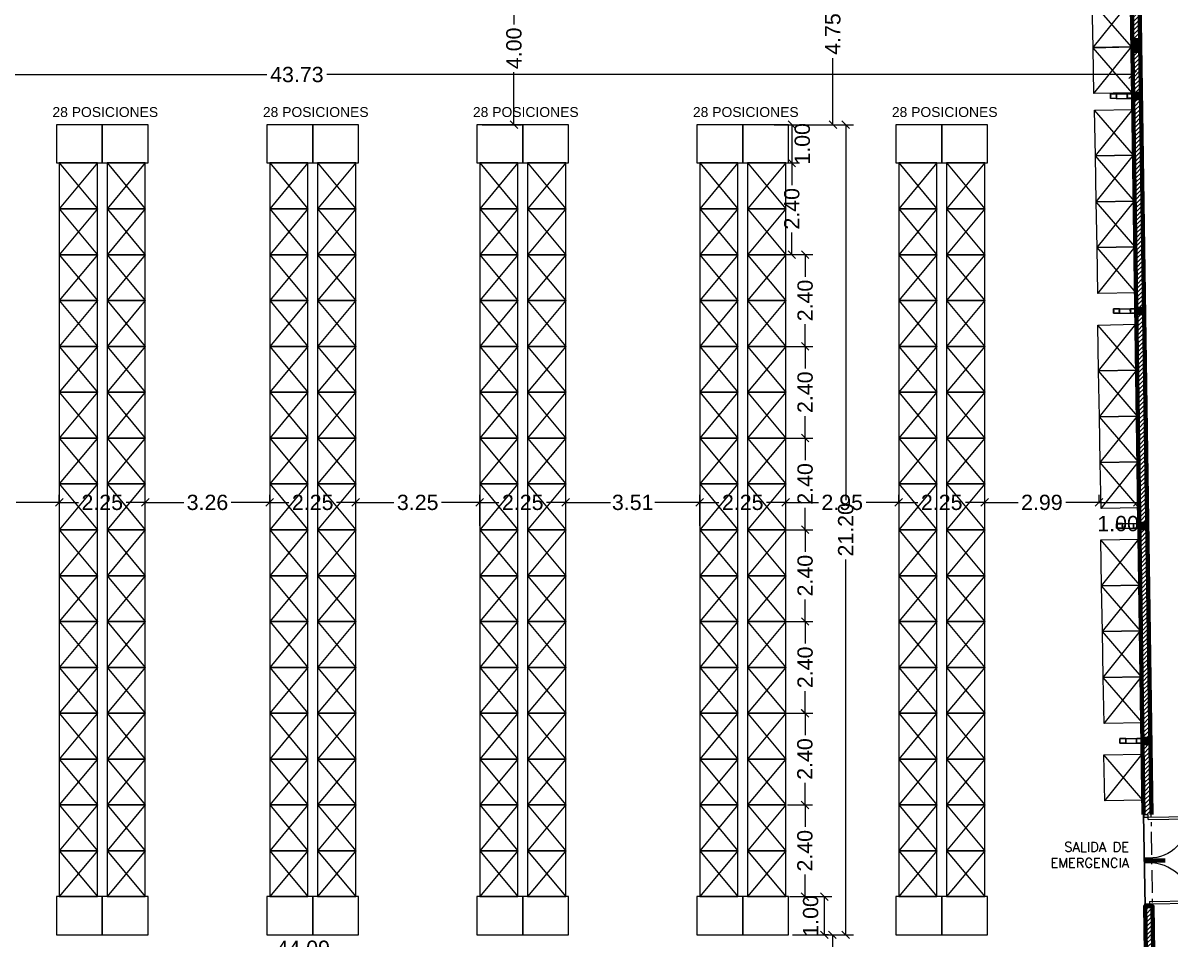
# Model space of a CAD drawing. Header units: inches. Extents: x 2 to 337, y 2 to 182.
# Drawn here: x 156.08 to 186.08, y 88.74 to 112.72 of the extents above; entities that cross this region are included whole.
import ezdxf

# ---------------------------------------------------------------- set-up
doc = ezdxf.new("R2010")
doc.units = ezdxf.units.IN
doc.header["$MEASUREMENT"] = 0
doc.linetypes.add('ACAD_ISO10W100', pattern=[18, 12, -3, 0, -3])
for name, color, linetype, lineweight in [('01 eje', 30, 'ACAD_ISO10W100', 9), ('ARQ-CARPINTERIAS', 4, 'Continuous', 9), ('L COTAS', 1, 'Continuous', 9), ('L EQUIP', 6, 'Continuous', 9), ('l muro', 5, 'Continuous', 80), ('LAVADO MU', 10, 'Continuous', 5), ('smr acero', 170, 'Continuous', 15)]:
    doc.layers.add(name, color=color, linetype=linetype, lineweight=lineweight)
for name, color, linetype in [('01-COTAS ESTRUCTURA', 9, 'Continuous'), ('ARQ-TXTS LOCAL', 3, 'Continuous'), ('l olumnas', 140, 'Continuous')]:
    doc.layers.add(name, color=color, linetype=linetype)
doc.styles.add('2mm para 1.100', font='ARIAL.TTF')
doc.styles.add('RomanS', font='romans.shx')
doc.styles.get("Standard").update_dxf_attribs({"font": 'ARIAL.TTF'})
doc.dimstyles.new('cotas 1.100', dxfattribs={"dimscale": 2, "dimtxt": 0.2, "dimasz": 0.1, "dimexe": 0.1, "dimexo": 0.05, "dimgap": 0.05, "dimtad": 0, "dimzin": 0, "dimdsep": 46, "dimtxsty": '2mm para 1.100', "dimblk": 'OBLIQUE', "dimcen": 0.09, "dimclrd": 256, "dimclre": 256, "dimclrt": 256, "dimaunit": 1, "dimadec": 3, "dimazin": 0, "dimtfac": 1, "dimtofl": 0, "dimtmove": 2, "dimatfit": 3, "dimfxl": 0, "dimtolj": 1, "dimtzin": 0, "dimlwd": -1, "dimlwe": -1, "dimarcsym": 0})

# ---------------------------------------------------------------- blocks, each defined once
blk = doc.blocks.new('terreno1')
at = {"layer": '01 eje', "ltscale": 0.05}
blk.add_line((2904.08, 736.346), (2902.361, 855.185), dxfattribs=at)
blk = doc.blocks.new('_Oblique')
at = {"color": 0, "linetype": 'ByBlock', "lineweight": -2}
blk.add_line((-0.5, -0.5), (0.5, 0.5), dxfattribs=at)
blk = doc.blocks.new('*D428')
at = {"layer": 'Defpoints', "color": 0}
for p in [(175.556, 109.054), (175.556, 106.654), (176.189, 106.654)]:
    blk.add_point(p, dxfattribs=at)
at = {"layer": 'L COTAS'}
for p, q in [((175.656, 109.054), (176.389, 109.054)), ((176.189, 109.054), (176.189, 108.476)), ((176.189, 106.654), (176.189, 107.231)), ((175.656, 106.654), (176.389, 106.654))]:
    blk.add_line(p, q, dxfattribs=at)
at = {"layer": 'L COTAS', "xscale": 0.2, "yscale": 0.2, "zscale": 0.2}
for p, rotation in [((176.189, 109.054), 90), ((176.189, 106.654), 270)]:
    blk.add_blockref('_Oblique', p, dxfattribs=dict(at, rotation=rotation))
at = {"layer": 'L COTAS', "insert": (176.189, 107.854), "char_height": 0.4, "attachment_point": 5, "rotation": 90, "style": '2mm para 1.100'}
blk.add_mtext('\\A1;2.40', dxfattribs=at)
blk = doc.blocks.new('*D429')
at = {"layer": 'Defpoints', "color": 0}
for p in [(175.905, 106.654), (175.905, 104.254), (176.538, 104.254)]:
    blk.add_point(p, dxfattribs=at)
at = {"layer": 'L COTAS'}
for p, q in [((176.005, 106.654), (176.738, 106.654)), ((176.538, 106.654), (176.538, 106.076)), ((176.538, 104.254), (176.538, 104.831)), ((176.005, 104.254), (176.738, 104.254))]:
    blk.add_line(p, q, dxfattribs=at)
at = {"layer": 'L COTAS', "xscale": 0.2, "yscale": 0.2, "zscale": 0.2}
for p, rotation in [((176.538, 106.654), 90), ((176.538, 104.254), 270)]:
    blk.add_blockref('_Oblique', p, dxfattribs=dict(at, rotation=rotation))
at = {"layer": 'L COTAS', "insert": (176.538, 105.454), "char_height": 0.4, "attachment_point": 5, "rotation": 90, "style": '2mm para 1.100'}
blk.add_mtext('\\A1;2.40', dxfattribs=at)
blk = doc.blocks.new('*D430')
at = {"layer": 'Defpoints', "color": 0}
for p in [(175.905, 104.254), (175.905, 101.854), (176.538, 101.854)]:
    blk.add_point(p, dxfattribs=at)
at = {"layer": 'L COTAS'}
for p, q in [((176.005, 104.254), (176.738, 104.254)), ((176.538, 104.254), (176.538, 103.676)), ((176.538, 101.854), (176.538, 102.431)), ((176.005, 101.854), (176.738, 101.854))]:
    blk.add_line(p, q, dxfattribs=at)
at = {"layer": 'L COTAS', "xscale": 0.2, "yscale": 0.2, "zscale": 0.2}
for p, rotation in [((176.538, 104.254), 90), ((176.538, 101.854), 270)]:
    blk.add_blockref('_Oblique', p, dxfattribs=dict(at, rotation=rotation))
at = {"layer": 'L COTAS', "insert": (176.538, 103.054), "char_height": 0.4, "attachment_point": 5, "rotation": 90, "style": '2mm para 1.100'}
blk.add_mtext('\\A1;2.40', dxfattribs=at)
blk = doc.blocks.new('*D431')
at = {"layer": 'Defpoints', "color": 0}
for p in [(175.905, 101.854), (175.905, 99.454), (176.538, 99.454)]:
    blk.add_point(p, dxfattribs=at)
at = {"layer": 'L COTAS'}
for p, q in [((176.005, 101.854), (176.738, 101.854)), ((176.538, 101.854), (176.538, 101.276)), ((176.538, 99.454), (176.538, 100.031)), ((176.005, 99.454), (176.738, 99.454))]:
    blk.add_line(p, q, dxfattribs=at)
at = {"layer": 'L COTAS', "xscale": 0.2, "yscale": 0.2, "zscale": 0.2}
for p, rotation in [((176.538, 101.854), 90), ((176.538, 99.454), 270)]:
    blk.add_blockref('_Oblique', p, dxfattribs=dict(at, rotation=rotation))
at = {"layer": 'L COTAS', "insert": (176.538, 100.654), "char_height": 0.4, "attachment_point": 5, "rotation": 90, "style": '2mm para 1.100'}
blk.add_mtext('\\A1;2.40', dxfattribs=at)
blk = doc.blocks.new('*D432')
at = {"layer": 'Defpoints', "color": 0}
for p in [(175.905, 99.454), (175.905, 97.054), (176.538, 97.054)]:
    blk.add_point(p, dxfattribs=at)
at = {"layer": 'L COTAS'}
for p, q in [((176.005, 99.454), (176.738, 99.454)), ((176.538, 99.454), (176.538, 98.876)), ((176.538, 97.054), (176.538, 97.631)), ((176.005, 97.054), (176.738, 97.054))]:
    blk.add_line(p, q, dxfattribs=at)
at = {"layer": 'L COTAS', "xscale": 0.2, "yscale": 0.2, "zscale": 0.2}
for p, rotation in [((176.538, 99.454), 90), ((176.538, 97.054), 270)]:
    blk.add_blockref('_Oblique', p, dxfattribs=dict(at, rotation=rotation))
at = {"layer": 'L COTAS', "insert": (176.538, 98.254), "char_height": 0.4, "attachment_point": 5, "rotation": 90, "style": '2mm para 1.100'}
blk.add_mtext('\\A1;2.40', dxfattribs=at)
blk = doc.blocks.new('*D433')
at = {"layer": 'Defpoints', "color": 0}
for p in [(175.905, 97.054), (175.905, 94.654), (176.538, 94.654)]:
    blk.add_point(p, dxfattribs=at)
at = {"layer": 'L COTAS'}
for p, q in [((176.005, 97.054), (176.738, 97.054)), ((176.538, 97.054), (176.538, 96.476)), ((176.538, 94.654), (176.538, 95.231)), ((176.005, 94.654), (176.738, 94.654))]:
    blk.add_line(p, q, dxfattribs=at)
at = {"layer": 'L COTAS', "xscale": 0.2, "yscale": 0.2, "zscale": 0.2}
for p, rotation in [((176.538, 97.054), 90), ((176.538, 94.654), 270)]:
    blk.add_blockref('_Oblique', p, dxfattribs=dict(at, rotation=rotation))
at = {"layer": 'L COTAS', "insert": (176.538, 95.854), "char_height": 0.4, "attachment_point": 5, "rotation": 90, "style": '2mm para 1.100'}
blk.add_mtext('\\A1;2.40', dxfattribs=at)
blk = doc.blocks.new('rack bajo')
for p, q in [((0, 1.2), (1, 0)), ((1, 1.2), (0, 0))]:
    blk.add_line(p, q)
blk.add_lwpolyline([(0, 0), (1, 0), (1, 1.2), (0, 1.2)], close=True)
blk = doc.blocks.new('*D313')
at = {"layer": 'Defpoints', "color": 0}
for p in [(167.847, 114.054), (167.988, 110.054), (168.921, 110.054)]:
    blk.add_point(p, dxfattribs=at)
at = {"layer": 'L COTAS'}
for p, q in [((167.947, 114.054), (169.121, 114.054)), ((168.921, 114.054), (168.921, 112.681)), ((168.921, 110.054), (168.921, 111.427)), ((168.088, 110.054), (169.121, 110.054))]:
    blk.add_line(p, q, dxfattribs=at)
at = {"layer": 'L COTAS', "xscale": 0.2, "yscale": 0.2, "zscale": 0.2}
for p, rotation in [((168.921, 114.054), 90), ((168.921, 110.054), 270)]:
    blk.add_blockref('_Oblique', p, dxfattribs=dict(at, rotation=rotation))
at = {"layer": 'L COTAS', "insert": (168.921, 112.054), "char_height": 0.4, "attachment_point": 5, "rotation": 90, "style": '2mm para 1.100'}
blk.add_mtext('\\A1;4.00', dxfattribs=at)
blk = doc.blocks.new('*D314')
at = {"layer": 'Defpoints', "color": 0}
for p in [(175.98, 110.054), (177.038, 88.854), (177.6, 88.854)]:
    blk.add_point(p, dxfattribs=at)
at = {"layer": 'L COTAS'}
for p, q in [((176.08, 110.054), (177.8, 110.054)), ((177.6, 110.054), (177.6, 100.231)), ((177.6, 88.854), (177.6, 98.676)), ((177.138, 88.854), (177.8, 88.854))]:
    blk.add_line(p, q, dxfattribs=at)
at = {"layer": 'L COTAS', "xscale": 0.2, "yscale": 0.2, "zscale": 0.2}
for p, rotation in [((177.6, 110.054), 90), ((177.6, 88.854), 270)]:
    blk.add_blockref('_Oblique', p, dxfattribs=dict(at, rotation=rotation))
at = {"layer": 'L COTAS', "insert": (177.6, 99.454), "char_height": 0.4, "attachment_point": 5, "rotation": 90, "style": '2mm para 1.100'}
blk.add_mtext('\\A1;21.20', dxfattribs=at)
blk = doc.blocks.new('*D315')
at = {"layer": 'Defpoints', "color": 0}
for p in [(175.556, 109.054), (175.556, 106.654), (176.189, 106.654)]:
    blk.add_point(p, dxfattribs=at)
at = {"layer": 'L COTAS'}
for p, q in [((175.656, 109.054), (176.389, 109.054)), ((176.189, 109.054), (176.189, 108.476)), ((176.189, 106.654), (176.189, 107.231)), ((175.656, 106.654), (176.389, 106.654))]:
    blk.add_line(p, q, dxfattribs=at)
at = {"layer": 'L COTAS', "xscale": 0.2, "yscale": 0.2, "zscale": 0.2}
for p, rotation in [((176.189, 109.054), 90), ((176.189, 106.654), 270)]:
    blk.add_blockref('_Oblique', p, dxfattribs=dict(at, rotation=rotation))
at = {"layer": 'L COTAS', "insert": (176.189, 107.854), "char_height": 0.4, "attachment_point": 5, "rotation": 90, "style": '2mm para 1.100'}
blk.add_mtext('\\A1;2.40', dxfattribs=at)
blk = doc.blocks.new('*D316')
at = {"layer": 'Defpoints', "color": 0}
for p in [(175.905, 106.654), (175.905, 104.254), (176.538, 104.254)]:
    blk.add_point(p, dxfattribs=at)
at = {"layer": 'L COTAS'}
for p, q in [((176.005, 106.654), (176.738, 106.654)), ((176.538, 106.654), (176.538, 106.076)), ((176.538, 104.254), (176.538, 104.831)), ((176.005, 104.254), (176.738, 104.254))]:
    blk.add_line(p, q, dxfattribs=at)
at = {"layer": 'L COTAS', "xscale": 0.2, "yscale": 0.2, "zscale": 0.2}
for p, rotation in [((176.538, 106.654), 90), ((176.538, 104.254), 270)]:
    blk.add_blockref('_Oblique', p, dxfattribs=dict(at, rotation=rotation))
at = {"layer": 'L COTAS', "insert": (176.538, 105.454), "char_height": 0.4, "attachment_point": 5, "rotation": 90, "style": '2mm para 1.100'}
blk.add_mtext('\\A1;2.40', dxfattribs=at)
blk = doc.blocks.new('*D317')
at = {"layer": 'Defpoints', "color": 0}
for p in [(175.905, 104.254), (175.905, 101.854), (176.538, 101.854)]:
    blk.add_point(p, dxfattribs=at)
at = {"layer": 'L COTAS'}
for p, q in [((176.005, 104.254), (176.738, 104.254)), ((176.538, 104.254), (176.538, 103.676)), ((176.538, 101.854), (176.538, 102.431)), ((176.005, 101.854), (176.738, 101.854))]:
    blk.add_line(p, q, dxfattribs=at)
at = {"layer": 'L COTAS', "xscale": 0.2, "yscale": 0.2, "zscale": 0.2}
for p, rotation in [((176.538, 104.254), 90), ((176.538, 101.854), 270)]:
    blk.add_blockref('_Oblique', p, dxfattribs=dict(at, rotation=rotation))
at = {"layer": 'L COTAS', "insert": (176.538, 103.054), "char_height": 0.4, "attachment_point": 5, "rotation": 90, "style": '2mm para 1.100'}
blk.add_mtext('\\A1;2.40', dxfattribs=at)
blk = doc.blocks.new('*D318')
at = {"layer": 'Defpoints', "color": 0}
for p in [(175.905, 101.854), (175.905, 99.454), (176.538, 99.454)]:
    blk.add_point(p, dxfattribs=at)
at = {"layer": 'L COTAS'}
for p, q in [((176.005, 101.854), (176.738, 101.854)), ((176.538, 101.854), (176.538, 101.276)), ((176.538, 99.454), (176.538, 100.031)), ((176.005, 99.454), (176.738, 99.454))]:
    blk.add_line(p, q, dxfattribs=at)
at = {"layer": 'L COTAS', "xscale": 0.2, "yscale": 0.2, "zscale": 0.2}
for p, rotation in [((176.538, 101.854), 90), ((176.538, 99.454), 270)]:
    blk.add_blockref('_Oblique', p, dxfattribs=dict(at, rotation=rotation))
at = {"layer": 'L COTAS', "insert": (176.538, 100.654), "char_height": 0.4, "attachment_point": 5, "rotation": 90, "style": '2mm para 1.100'}
blk.add_mtext('\\A1;2.40', dxfattribs=at)
blk = doc.blocks.new('*D319')
at = {"layer": 'Defpoints', "color": 0}
for p in [(175.905, 99.454), (175.905, 97.054), (176.538, 97.054)]:
    blk.add_point(p, dxfattribs=at)
at = {"layer": 'L COTAS'}
for p, q in [((176.005, 99.454), (176.738, 99.454)), ((176.538, 99.454), (176.538, 98.876)), ((176.538, 97.054), (176.538, 97.631)), ((176.005, 97.054), (176.738, 97.054))]:
    blk.add_line(p, q, dxfattribs=at)
at = {"layer": 'L COTAS', "xscale": 0.2, "yscale": 0.2, "zscale": 0.2}
for p, rotation in [((176.538, 99.454), 90), ((176.538, 97.054), 270)]:
    blk.add_blockref('_Oblique', p, dxfattribs=dict(at, rotation=rotation))
at = {"layer": 'L COTAS', "insert": (176.538, 98.254), "char_height": 0.4, "attachment_point": 5, "rotation": 90, "style": '2mm para 1.100'}
blk.add_mtext('\\A1;2.40', dxfattribs=at)
blk = doc.blocks.new('*D320')
at = {"layer": 'Defpoints', "color": 0}
for p in [(175.905, 97.054), (175.905, 94.654), (176.538, 94.654)]:
    blk.add_point(p, dxfattribs=at)
at = {"layer": 'L COTAS'}
for p, q in [((176.005, 97.054), (176.738, 97.054)), ((176.538, 97.054), (176.538, 96.476)), ((176.538, 94.654), (176.538, 95.231)), ((176.005, 94.654), (176.738, 94.654))]:
    blk.add_line(p, q, dxfattribs=at)
at = {"layer": 'L COTAS', "xscale": 0.2, "yscale": 0.2, "zscale": 0.2}
for p, rotation in [((176.538, 97.054), 90), ((176.538, 94.654), 270)]:
    blk.add_blockref('_Oblique', p, dxfattribs=dict(at, rotation=rotation))
at = {"layer": 'L COTAS', "insert": (176.538, 95.854), "char_height": 0.4, "attachment_point": 5, "rotation": 90, "style": '2mm para 1.100'}
blk.add_mtext('\\A1;2.40', dxfattribs=at)
blk = doc.blocks.new('*D323')
at = {"layer": 'Defpoints', "color": 0}
for p in [(175.631, 110.054), (175.631, 109.054), (176.189, 109.054)]:
    blk.add_point(p, dxfattribs=at)
at = {"layer": 'L COTAS'}
for p, q in [((175.731, 110.054), (176.389, 110.054)), ((176.189, 110.054), (176.189, 109.054)), ((175.731, 109.054), (176.389, 109.054))]:
    blk.add_line(p, q, dxfattribs=at)
at = {"layer": 'L COTAS', "xscale": 0.2, "yscale": 0.2, "zscale": 0.2}
for p, rotation in [((176.189, 110.054), 90), ((176.189, 109.054), 270)]:
    blk.add_blockref('_Oblique', p, dxfattribs=dict(at, rotation=rotation))
at = {"layer": 'L COTAS', "insert": (176.465, 109.554), "char_height": 0.4, "attachment_point": 5, "rotation": 90, "style": '2mm para 1.100'}
blk.add_mtext('\\A1;1.00', dxfattribs=at)
blk = doc.blocks.new('*D324')
at = {"layer": 'Defpoints', "color": 0}
for p in [(175.976, 92.254), (176.03, 89.854), (176.534, 89.854)]:
    blk.add_point(p, dxfattribs=at)
at = {"layer": 'L COTAS'}
for p, q in [((176.076, 92.254), (176.734, 92.254)), ((176.534, 92.254), (176.534, 91.677)), ((176.534, 89.854), (176.534, 90.433)), ((176.13, 89.854), (176.734, 89.854))]:
    blk.add_line(p, q, dxfattribs=at)
at = {"layer": 'L COTAS', "xscale": 0.2, "yscale": 0.2, "zscale": 0.2}
for p, rotation in [((176.534, 92.254), 90), ((176.534, 89.854), 270)]:
    blk.add_blockref('_Oblique', p, dxfattribs=dict(at, rotation=rotation))
at = {"layer": 'L COTAS', "insert": (176.532, 91.055), "char_height": 0.4, "attachment_point": 5, "rotation": 90, "style": '2mm para 1.100'}
blk.add_mtext('\\A1;2.40', dxfattribs=at)
blk = doc.blocks.new('*D331')
at = {"layer": 'Defpoints', "color": 0}
for p in [(185.108, 111.366), (141.374, 110.004), (185.108, 110.004)]:
    blk.add_point(p, dxfattribs=at)
at = {"layer": 'L COTAS'}
for p, q in [((141.374, 110.104), (141.374, 111.566)), ((141.374, 111.366), (162.458, 111.366)), ((185.108, 111.366), (164.024, 111.366)), ((185.108, 110.104), (185.108, 111.566))]:
    blk.add_line(p, q, dxfattribs=at)
at = {"layer": 'L COTAS', "xscale": 0.2, "yscale": 0.2, "zscale": 0.2, "rotation": 180}
blk.add_blockref('_Oblique', (141.374, 111.366), dxfattribs=at)
at = {"layer": 'L COTAS', "xscale": 0.2, "yscale": 0.2, "zscale": 0.2}
blk.add_blockref('_Oblique', (185.108, 111.366), dxfattribs=at)
at = {"layer": 'L COTAS', "insert": (163.241, 111.366), "char_height": 0.4, "attachment_point": 5, "style": '2mm para 1.100'}
blk.add_mtext('\\A1;43.73', dxfattribs=at)
blk = doc.blocks.new('*D340')
at = {"layer": 'Defpoints', "color": 0}
for p in [(141.374, 111.952), (185.108, 111.366), (185.108, 110.004)]:
    blk.add_point(p, dxfattribs=at)
at = {"layer": 'L COTAS'}
for p, q in [((141.374, 111.852), (141.374, 111.166)), ((141.374, 111.366), (162.458, 111.366)), ((185.108, 111.366), (164.024, 111.366)), ((185.108, 110.104), (185.108, 111.566))]:
    blk.add_line(p, q, dxfattribs=at)
at = {"layer": 'L COTAS', "xscale": 0.2, "yscale": 0.2, "zscale": 0.2, "rotation": 180}
blk.add_blockref('_Oblique', (141.374, 111.366), dxfattribs=at)
at = {"layer": 'L COTAS', "xscale": 0.2, "yscale": 0.2, "zscale": 0.2}
blk.add_blockref('_Oblique', (185.108, 111.366), dxfattribs=at)
at = {"layer": 'L COTAS', "insert": (163.241, 111.366), "char_height": 0.4, "attachment_point": 5, "style": '2mm para 1.100'}
blk.add_mtext('\\A1;43.73', dxfattribs=at)
blk = doc.blocks.new('*D342')
at = {"layer": 'Defpoints', "color": 0}
for p in [(176.105, 89.854), (176.105, 88.854), (177.038, 88.854)]:
    blk.add_point(p, dxfattribs=at)
at = {"layer": 'L COTAS'}
for p, q in [((176.205, 89.854), (177.238, 89.854)), ((177.038, 89.854), (177.038, 88.854)), ((176.205, 88.854), (177.238, 88.854))]:
    blk.add_line(p, q, dxfattribs=at)
at = {"layer": 'L COTAS', "xscale": 0.2, "yscale": 0.2, "zscale": 0.2}
for p, rotation in [((177.038, 89.854), 90), ((177.038, 88.854), 270)]:
    blk.add_blockref('_Oblique', p, dxfattribs=dict(at, rotation=rotation))
at = {"layer": 'L COTAS', "insert": (176.683, 89.349), "char_height": 0.4, "attachment_point": 5, "rotation": 90, "style": '2mm para 1.100'}
blk.add_mtext('\\A1;1.00', dxfattribs=at)
blk = doc.blocks.new('*D359')
at = {"layer": 'Defpoints', "color": 0}
for p in [(185.452, 88.5), (141.364, 87.885), (185.452, 87.885)]:
    blk.add_point(p, dxfattribs=at)
at = {"layer": 'L COTAS'}
for p, q in [((141.364, 87.985), (141.364, 88.7)), ((185.452, 87.985), (185.452, 88.7)), ((141.364, 88.5), (162.625, 88.5)), ((185.452, 88.5), (164.192, 88.5))]:
    blk.add_line(p, q, dxfattribs=at)
at = {"layer": 'L COTAS', "xscale": 0.2, "yscale": 0.2, "zscale": 0.2, "rotation": 180}
blk.add_blockref('_Oblique', (141.364, 88.5), dxfattribs=at)
at = {"layer": 'L COTAS', "xscale": 0.2, "yscale": 0.2, "zscale": 0.2}
blk.add_blockref('_Oblique', (185.452, 88.5), dxfattribs=at)
at = {"layer": 'L COTAS', "insert": (163.408, 88.5), "char_height": 0.4, "attachment_point": 5, "style": '2mm para 1.100'}
blk.add_mtext('\\A1;44.09', dxfattribs=at)
blk = doc.blocks.new('SE-PM01$0$P3')
for p, q in [((7, 19.56), (6.1, 19.56)), ((6.1, 19.509), (6.1, 19.56)), ((7, 19.509), (7, 19.56))]:
    blk.add_line(p, q)
at = {"ltscale": 200}
blk.add_line((7, 19.509), (6.1, 19.509), dxfattribs=at)
for points in [[(7.1, 19.61), (7.1, 19.56), (7, 19.56), (7, 19.61)], [(7.1, 18.66), (7.1, 18.61), (7, 18.61), (7, 18.66)]]:
    blk.add_lwpolyline(points, close=True, dxfattribs=at)
blk.add_arc((7, 19.56), 0.9, 183.2763, 270, dxfattribs=at)
blk = doc.blocks.new('rack')
at = {"linetype": 'ByBlock', "ltscale": 0.01}
for p, q in [((0, 1.2), (1, 0)), ((1, 1.2), (0, 0))]:
    blk.add_line(p, q, dxfattribs=at)
blk.add_lwpolyline([(0, 0), (1, 0), (1, 1.2), (0, 1.2)], close=True, dxfattribs=at)
blk = doc.blocks.new('02')
at = {"layer": 'L EQUIP'}
for points in [[(3379.339, 790.694), (3379.339, 789.694), (3380.539, 789.694), (3380.539, 790.694), (3379.339, 790.694)], [(3380.539, 790.694), (3380.539, 789.694), (3381.739, 789.694), (3381.739, 790.694), (3380.539, 790.694)], [(3379.339, 770.494), (3379.339, 769.494), (3380.539, 769.494), (3380.539, 770.494), (3379.339, 770.494)], [(3380.539, 770.494), (3380.539, 769.494), (3381.739, 769.494), (3381.739, 770.494), (3380.539, 770.494)]]:
    blk.add_lwpolyline(points, dxfattribs=at)
at = {"layer": 'L EQUIP', "linetype": 'ByBlock', "ltscale": 0.01}
for p in [(3379.414, 788.494), (3379.414, 788.494), (3380.664, 788.494), (3379.414, 787.294), (3379.414, 787.294), (3380.664, 787.294), (3380.664, 787.294), (3379.414, 786.094), (3379.414, 786.094), (3380.664, 786.094), (3380.664, 786.094), (3379.414, 784.894), (3379.414, 784.894), (3380.664, 784.894), (3380.664, 784.894), (3379.414, 783.694), (3379.414, 783.694), (3380.664, 783.694), (3380.664, 783.694), (3379.414, 782.494), (3379.414, 782.494), (3380.664, 782.494), (3380.664, 782.494), (3379.414, 781.294), (3379.414, 781.294), (3380.664, 781.294), (3380.664, 781.294), (3379.414, 780.094), (3379.414, 780.094), (3380.664, 780.094), (3380.664, 780.094), (3379.414, 778.894), (3379.414, 778.894), (3380.664, 778.894), (3380.664, 778.894), (3379.414, 777.694), (3379.414, 777.694), (3380.664, 777.694), (3380.664, 777.694), (3379.414, 776.494), (3379.414, 776.494), (3380.664, 776.494), (3380.664, 776.494), (3379.414, 775.294), (3379.414, 775.294), (3380.664, 775.294), (3380.664, 775.294), (3379.414, 774.094), (3379.414, 774.094), (3380.664, 774.094), (3380.664, 774.094), (3379.414, 772.894), (3379.414, 772.894), (3380.664, 772.894), (3380.664, 772.894), (3379.414, 771.694), (3379.414, 771.694), (3380.664, 771.694), (3380.664, 771.694), (3379.414, 770.494), (3379.414, 770.494), (3380.664, 770.494), (3380.664, 770.494)]:
    blk.add_blockref('rack', p, dxfattribs=at)
at = {"layer": 'L EQUIP', "linetype": 'ByBlock', "ltscale": 0.01, "insert": (3379.236, 791.157), "char_height": 0.26, "width": 4.44912, "attachment_point": 1}
blk.add_mtext('28 POSICIONES', dxfattribs=at)
blk = doc.blocks.new('*D292')
at = {"layer": 'Defpoints', "color": 0}
for p in [(175.976, 94.654), (176.03, 92.254), (176.534, 92.254)]:
    blk.add_point(p, dxfattribs=at)
at = {"layer": 'L COTAS'}
for p, q in [((176.076, 94.654), (176.734, 94.654)), ((176.534, 94.654), (176.534, 94.077)), ((176.534, 92.254), (176.534, 92.833)), ((176.13, 92.254), (176.734, 92.254))]:
    blk.add_line(p, q, dxfattribs=at)
at = {"layer": 'L COTAS', "xscale": 0.2, "yscale": 0.2, "zscale": 0.2}
for p, rotation in [((176.534, 94.654), 90), ((176.534, 92.254), 270)]:
    blk.add_blockref('_Oblique', p, dxfattribs=dict(at, rotation=rotation))
at = {"layer": 'L COTAS', "insert": (176.532, 93.455), "char_height": 0.4, "attachment_point": 5, "rotation": 90, "style": '2mm para 1.100'}
blk.add_mtext('\\A1;2.40', dxfattribs=at)
blk = doc.blocks.new('*D443')
at = {"layer": 'Defpoints', "color": 0}
for p in [(177.251, 114.801), (177.263, 114.801), (177.251, 110.054)]:
    blk.add_point(p, dxfattribs=at)
at = {"layer": 'L COTAS'}
for p, q in [((177.263, 114.801), (177.263, 113.057)), ((177.351, 114.801), (177.463, 114.801)), ((177.263, 110.054), (177.263, 111.798)), ((177.351, 110.054), (177.463, 110.054))]:
    blk.add_line(p, q, dxfattribs=at)
at = {"layer": 'L COTAS', "xscale": 0.2, "yscale": 0.2, "zscale": 0.2}
for p, rotation in [((177.263, 114.801), 90), ((177.263, 110.054), 270)]:
    blk.add_blockref('_Oblique', p, dxfattribs=dict(at, rotation=rotation))
at = {"layer": 'L COTAS', "insert": (177.263, 112.428), "char_height": 0.4, "attachment_point": 5, "rotation": 90, "style": '2mm para 1.100'}
blk.add_mtext('\\A1;4.75', dxfattribs=at)
blk = doc.blocks.new('*D293')
at = {"layer": 'Defpoints', "color": 0}
for p in [(177.251, 88.854), (177.251, 85.104), (177.251, 85.104)]:
    blk.add_point(p, dxfattribs=at)
at = {"layer": 'L COTAS'}
for p, q in [((177.151, 88.854), (177.051, 88.854)), ((177.251, 88.854), (177.251, 87.6)), ((177.251, 85.104), (177.251, 86.358)), ((177.151, 85.104), (177.051, 85.104))]:
    blk.add_line(p, q, dxfattribs=at)
at = {"layer": 'L COTAS', "xscale": 0.2, "yscale": 0.2, "zscale": 0.2}
for p, rotation in [((177.251, 88.854), 90), ((177.251, 85.104), 270)]:
    blk.add_blockref('_Oblique', p, dxfattribs=dict(at, rotation=rotation))
at = {"layer": 'L COTAS', "insert": (177.251, 86.979), "char_height": 0.4, "attachment_point": 5, "rotation": 90, "style": '2mm para 1.100'}
blk.add_mtext('\\A1;3.75', dxfattribs=at)
blk = doc.blocks.new('*D445')
at = {"layer": 'Defpoints', "color": 0}
for p in [(153.53, 100.169), (157.025, 100.169), (157.025, 100.054)]:
    blk.add_point(p, dxfattribs=at)
at = {"layer": 'L COTAS'}
for p, q in [((153.53, 100.269), (153.53, 100.369)), ((157.025, 100.154), (157.025, 100.369)), ((153.53, 100.169), (154.659, 100.169)), ((157.025, 100.169), (155.896, 100.169))]:
    blk.add_line(p, q, dxfattribs=at)
at = {"layer": 'L COTAS', "xscale": 0.2, "yscale": 0.2, "zscale": 0.2, "rotation": 180}
blk.add_blockref('_Oblique', (153.53, 100.169), dxfattribs=at)
at = {"layer": 'L COTAS', "xscale": 0.2, "yscale": 0.2, "zscale": 0.2}
blk.add_blockref('_Oblique', (157.025, 100.169), dxfattribs=at)
at = {"layer": 'L COTAS', "insert": (155.277, 100.169), "char_height": 0.4, "attachment_point": 5, "style": '2mm para 1.100'}
blk.add_mtext('\\A1;3.50', dxfattribs=at)
blk = doc.blocks.new('*D446')
at = {"layer": 'Defpoints', "color": 0}
for p in [(157.025, 100.054), (159.275, 100.169), (159.275, 100.054)]:
    blk.add_point(p, dxfattribs=at)
at = {"layer": 'L COTAS'}
for p, q in [((157.025, 100.154), (157.025, 100.369)), ((159.275, 100.154), (159.275, 100.369)), ((157.025, 100.169), (157.526, 100.169)), ((159.275, 100.169), (158.774, 100.169))]:
    blk.add_line(p, q, dxfattribs=at)
at = {"layer": 'L COTAS', "xscale": 0.2, "yscale": 0.2, "zscale": 0.2, "rotation": 180}
blk.add_blockref('_Oblique', (157.025, 100.169), dxfattribs=at)
at = {"layer": 'L COTAS', "xscale": 0.2, "yscale": 0.2, "zscale": 0.2}
blk.add_blockref('_Oblique', (159.275, 100.169), dxfattribs=at)
at = {"layer": 'L COTAS', "insert": (158.15, 100.169), "char_height": 0.4, "attachment_point": 5, "style": '2mm para 1.100'}
blk.add_mtext('\\A1;2.25', dxfattribs=at)
blk = doc.blocks.new('*D447')
at = {"layer": 'Defpoints', "color": 0}
for p in [(159.275, 100.054), (162.53, 100.169), (162.53, 100.054)]:
    blk.add_point(p, dxfattribs=at)
at = {"layer": 'L COTAS'}
for p, q in [((159.275, 100.154), (159.275, 100.369)), ((162.53, 100.154), (162.53, 100.369)), ((159.275, 100.169), (160.283, 100.169)), ((162.53, 100.169), (161.522, 100.169))]:
    blk.add_line(p, q, dxfattribs=at)
at = {"layer": 'L COTAS', "xscale": 0.2, "yscale": 0.2, "zscale": 0.2, "rotation": 180}
blk.add_blockref('_Oblique', (159.275, 100.169), dxfattribs=at)
at = {"layer": 'L COTAS', "xscale": 0.2, "yscale": 0.2, "zscale": 0.2}
blk.add_blockref('_Oblique', (162.53, 100.169), dxfattribs=at)
at = {"layer": 'L COTAS', "insert": (160.902, 100.169), "char_height": 0.4, "attachment_point": 5, "style": '2mm para 1.100'}
blk.add_mtext('\\A1;3.26', dxfattribs=at)
blk = doc.blocks.new('*D448')
at = {"layer": 'Defpoints', "color": 0}
for p in [(162.53, 100.054), (164.78, 100.169), (164.78, 100.054)]:
    blk.add_point(p, dxfattribs=at)
at = {"layer": 'L COTAS'}
for p, q in [((162.53, 100.154), (162.53, 100.369)), ((164.78, 100.154), (164.78, 100.369)), ((162.53, 100.169), (163.031, 100.169)), ((164.78, 100.169), (164.279, 100.169))]:
    blk.add_line(p, q, dxfattribs=at)
at = {"layer": 'L COTAS', "xscale": 0.2, "yscale": 0.2, "zscale": 0.2, "rotation": 180}
blk.add_blockref('_Oblique', (162.53, 100.169), dxfattribs=at)
at = {"layer": 'L COTAS', "xscale": 0.2, "yscale": 0.2, "zscale": 0.2}
blk.add_blockref('_Oblique', (164.78, 100.169), dxfattribs=at)
at = {"layer": 'L COTAS', "insert": (163.655, 100.169), "char_height": 0.4, "attachment_point": 5, "style": '2mm para 1.100'}
blk.add_mtext('\\A1;2.25', dxfattribs=at)
blk = doc.blocks.new('*D449')
at = {"layer": 'Defpoints', "color": 0}
for p in [(164.78, 100.054), (168.025, 100.169), (168.025, 99.454)]:
    blk.add_point(p, dxfattribs=at)
at = {"layer": 'L COTAS'}
for p, q in [((164.78, 100.154), (164.78, 100.369)), ((168.025, 99.554), (168.025, 100.369)), ((164.78, 100.169), (165.782, 100.169)), ((168.025, 100.169), (167.023, 100.169))]:
    blk.add_line(p, q, dxfattribs=at)
at = {"layer": 'L COTAS', "xscale": 0.2, "yscale": 0.2, "zscale": 0.2, "rotation": 180}
blk.add_blockref('_Oblique', (164.78, 100.169), dxfattribs=at)
at = {"layer": 'L COTAS', "xscale": 0.2, "yscale": 0.2, "zscale": 0.2}
blk.add_blockref('_Oblique', (168.025, 100.169), dxfattribs=at)
at = {"layer": 'L COTAS', "insert": (166.402, 100.169), "char_height": 0.4, "attachment_point": 5, "style": '2mm para 1.100'}
blk.add_mtext('\\A1;3.25', dxfattribs=at)
blk = doc.blocks.new('*D450')
at = {"layer": 'Defpoints', "color": 0}
for p in [(170.275, 100.169), (168.025, 99.454), (170.275, 99.454)]:
    blk.add_point(p, dxfattribs=at)
at = {"layer": 'L COTAS'}
for p, q in [((168.025, 99.554), (168.025, 100.369)), ((170.275, 99.554), (170.275, 100.369)), ((168.025, 100.169), (168.526, 100.169)), ((170.275, 100.169), (169.774, 100.169))]:
    blk.add_line(p, q, dxfattribs=at)
at = {"layer": 'L COTAS', "xscale": 0.2, "yscale": 0.2, "zscale": 0.2, "rotation": 180}
blk.add_blockref('_Oblique', (168.025, 100.169), dxfattribs=at)
at = {"layer": 'L COTAS', "xscale": 0.2, "yscale": 0.2, "zscale": 0.2}
blk.add_blockref('_Oblique', (170.275, 100.169), dxfattribs=at)
at = {"layer": 'L COTAS', "insert": (169.15, 100.169), "char_height": 0.4, "attachment_point": 5, "style": '2mm para 1.100'}
blk.add_mtext('\\A1;2.25', dxfattribs=at)
blk = doc.blocks.new('*D451')
at = {"layer": 'Defpoints', "color": 0}
for p in [(173.78, 100.169), (170.275, 99.454), (173.78, 99.454)]:
    blk.add_point(p, dxfattribs=at)
at = {"layer": 'L COTAS'}
for p, q in [((170.275, 99.554), (170.275, 100.369)), ((173.78, 99.554), (173.78, 100.369)), ((170.275, 100.169), (171.447, 100.169)), ((173.78, 100.169), (172.608, 100.169))]:
    blk.add_line(p, q, dxfattribs=at)
at = {"layer": 'L COTAS', "xscale": 0.2, "yscale": 0.2, "zscale": 0.2, "rotation": 180}
blk.add_blockref('_Oblique', (170.275, 100.169), dxfattribs=at)
at = {"layer": 'L COTAS', "xscale": 0.2, "yscale": 0.2, "zscale": 0.2}
blk.add_blockref('_Oblique', (173.78, 100.169), dxfattribs=at)
at = {"layer": 'L COTAS', "insert": (172.027, 100.169), "char_height": 0.4, "attachment_point": 5, "style": '2mm para 1.100'}
blk.add_mtext('\\A1;3.51', dxfattribs=at)
blk = doc.blocks.new('*D452')
at = {"layer": 'Defpoints', "color": 0}
for p in [(176.03, 100.169), (176.03, 100.054), (173.78, 99.454)]:
    blk.add_point(p, dxfattribs=at)
at = {"layer": 'L COTAS'}
for p, q in [((173.78, 99.554), (173.78, 100.369)), ((176.03, 100.154), (176.03, 100.369)), ((173.78, 100.169), (174.281, 100.169)), ((176.03, 100.169), (175.529, 100.169))]:
    blk.add_line(p, q, dxfattribs=at)
at = {"layer": 'L COTAS', "xscale": 0.2, "yscale": 0.2, "zscale": 0.2, "rotation": 180}
blk.add_blockref('_Oblique', (173.78, 100.169), dxfattribs=at)
at = {"layer": 'L COTAS', "xscale": 0.2, "yscale": 0.2, "zscale": 0.2}
blk.add_blockref('_Oblique', (176.03, 100.169), dxfattribs=at)
at = {"layer": 'L COTAS', "insert": (174.905, 100.169), "char_height": 0.4, "attachment_point": 5, "style": '2mm para 1.100'}
blk.add_mtext('\\A1;2.25', dxfattribs=at)
blk = doc.blocks.new('*D453')
at = {"layer": 'Defpoints', "color": 0}
for p in [(176.03, 100.054), (178.985, 100.169), (178.985, 100.054)]:
    blk.add_point(p, dxfattribs=at)
at = {"layer": 'L COTAS'}
for p, q in [((176.03, 100.154), (176.03, 100.369)), ((178.985, 100.154), (178.985, 100.369)), ((176.03, 100.169), (176.883, 100.169)), ((178.985, 100.169), (178.132, 100.169))]:
    blk.add_line(p, q, dxfattribs=at)
at = {"layer": 'L COTAS', "xscale": 0.2, "yscale": 0.2, "zscale": 0.2, "rotation": 180}
blk.add_blockref('_Oblique', (176.03, 100.169), dxfattribs=at)
at = {"layer": 'L COTAS', "xscale": 0.2, "yscale": 0.2, "zscale": 0.2}
blk.add_blockref('_Oblique', (178.985, 100.169), dxfattribs=at)
at = {"layer": 'L COTAS', "insert": (177.507, 100.169), "char_height": 0.4, "attachment_point": 5, "style": '2mm para 1.100'}
blk.add_mtext('\\A1;2.95', dxfattribs=at)
blk = doc.blocks.new('*D454')
at = {"layer": 'Defpoints', "color": 0}
for p in [(178.985, 100.054), (181.235, 100.169), (181.235, 100.054)]:
    blk.add_point(p, dxfattribs=at)
at = {"layer": 'L COTAS'}
for p, q in [((178.985, 100.154), (178.985, 100.369)), ((181.235, 100.154), (181.235, 100.369)), ((178.985, 100.169), (179.485, 100.169)), ((181.235, 100.169), (180.734, 100.169))]:
    blk.add_line(p, q, dxfattribs=at)
at = {"layer": 'L COTAS', "xscale": 0.2, "yscale": 0.2, "zscale": 0.2, "rotation": 180}
blk.add_blockref('_Oblique', (178.985, 100.169), dxfattribs=at)
at = {"layer": 'L COTAS', "xscale": 0.2, "yscale": 0.2, "zscale": 0.2}
blk.add_blockref('_Oblique', (181.235, 100.169), dxfattribs=at)
at = {"layer": 'L COTAS', "insert": (180.11, 100.169), "char_height": 0.4, "attachment_point": 5, "style": '2mm para 1.100'}
blk.add_mtext('\\A1;2.25', dxfattribs=at)
blk = doc.blocks.new('*D455')
at = {"layer": 'Defpoints', "color": 0}
for p in [(181.235, 100.054), (184.225, 100.169), (184.225, 100.054)]:
    blk.add_point(p, dxfattribs=at)
at = {"layer": 'L COTAS'}
for p, q in [((181.235, 100.154), (181.235, 100.369)), ((184.225, 100.154), (184.225, 100.369)), ((181.235, 100.169), (182.106, 100.169)), ((184.225, 100.169), (183.353, 100.169))]:
    blk.add_line(p, q, dxfattribs=at)
at = {"layer": 'L COTAS', "xscale": 0.2, "yscale": 0.2, "zscale": 0.2, "rotation": 180}
blk.add_blockref('_Oblique', (181.235, 100.169), dxfattribs=at)
at = {"layer": 'L COTAS', "xscale": 0.2, "yscale": 0.2, "zscale": 0.2}
blk.add_blockref('_Oblique', (184.225, 100.169), dxfattribs=at)
at = {"layer": 'L COTAS', "insert": (182.73, 100.169), "char_height": 0.4, "attachment_point": 5, "style": '2mm para 1.100'}
blk.add_mtext('\\A1;2.99', dxfattribs=at)
blk = doc.blocks.new('*D294')
at = {"layer": 'Defpoints', "color": 0}
for p in [(184.225, 100.054), (185.223, 100.208), (185.223, 100.169)]:
    blk.add_point(p, dxfattribs=at)
at = {"layer": 'L COTAS'}
for p, q in [((184.225, 100.154), (184.225, 100.369)), ((184.225, 100.169), (185.223, 100.169)), ((185.223, 100.108), (185.223, 99.969))]:
    blk.add_line(p, q, dxfattribs=at)
at = {"layer": 'L COTAS', "xscale": 0.2, "yscale": 0.2, "zscale": 0.2, "rotation": 180}
blk.add_blockref('_Oblique', (184.225, 100.169), dxfattribs=at)
at = {"layer": 'L COTAS', "xscale": 0.2, "yscale": 0.2, "zscale": 0.2}
blk.add_blockref('_Oblique', (185.223, 100.169), dxfattribs=at)
at = {"layer": 'L COTAS', "insert": (184.724, 99.614), "char_height": 0.4, "attachment_point": 5, "style": '2mm para 1.100'}
blk.add_mtext('\\A1;1.00', dxfattribs=at)
blk = doc.blocks.new('base1')
at = {"layer": 'smr acero'}
h = blk.add_hatch(color=256, dxfattribs=at)
h.dxf.hatch_style = 1
h.paths.add_polyline_path([(4862.665, 1040.797), (4862.665, 1040.597), (4862.465, 1040.597), (4862.465, 1040.797)])
for p, q in [((4863.111, 1040.757), (4862.809, 1040.757)), ((4863.111, 1040.637), (4862.809, 1040.637))]:
    blk.add_line(p, q, dxfattribs=at)
blk.add_lwpolyline([(4862.465, 1040.597), (4862.665, 1040.597), (4862.665, 1040.797), (4862.465, 1040.797)], close=True, dxfattribs=at)
for points in [[(4862.819, 1040.757), (4862.671, 1040.757, 0.414214), (4862.665, 1040.751), (4862.665, 1040.703, 0.414214), (4862.671, 1040.697), (4862.685, 1040.697), (4862.685, 1040.699), (4862.673, 1040.699, -0.414214), (4862.667, 1040.705), (4862.667, 1040.749, -0.414214), (4862.673, 1040.755), (4862.817, 1040.755, -0.414214), (4862.823, 1040.749), (4862.823, 1040.705, -0.414214), (4862.817, 1040.699), (4862.805, 1040.699), (4862.805, 1040.697), (4862.819, 1040.697, 0.414214), (4862.825, 1040.703), (4862.825, 1040.751, 0.414214)], [(4862.819, 1040.637), (4862.671, 1040.637, -0.414214), (4862.665, 1040.643), (4862.665, 1040.691, -0.414214), (4862.671, 1040.697), (4862.685, 1040.697), (4862.685, 1040.695), (4862.673, 1040.695, 0.414214), (4862.667, 1040.689), (4862.667, 1040.645, 0.414214), (4862.673, 1040.639), (4862.817, 1040.639, 0.414214), (4862.823, 1040.645), (4862.823, 1040.689, 0.414214), (4862.817, 1040.695), (4862.805, 1040.695), (4862.805, 1040.697), (4862.819, 1040.697, -0.414214), (4862.825, 1040.691), (4862.825, 1040.643, -0.414214)], [(4863.111, 1040.757), (4863.259, 1040.757, -0.414214), (4863.265, 1040.751), (4863.265, 1040.703, -0.414214), (4863.259, 1040.697), (4863.245, 1040.697), (4863.245, 1040.699), (4863.257, 1040.699, 0.414214), (4863.263, 1040.705), (4863.263, 1040.749, 0.414214), (4863.257, 1040.755), (4863.113, 1040.755, 0.414214), (4863.107, 1040.749), (4863.107, 1040.705, 0.414214), (4863.113, 1040.699), (4863.125, 1040.699), (4863.125, 1040.697), (4863.111, 1040.697, -0.414214), (4863.105, 1040.703), (4863.105, 1040.751, -0.414214)], [(4863.111, 1040.637), (4863.259, 1040.637, 0.414214), (4863.265, 1040.643), (4863.265, 1040.691, 0.414214), (4863.259, 1040.697), (4863.245, 1040.697), (4863.245, 1040.695), (4863.257, 1040.695, -0.414214), (4863.263, 1040.689), (4863.263, 1040.645, -0.414214), (4863.257, 1040.639), (4863.113, 1040.639, -0.414214), (4863.107, 1040.645), (4863.107, 1040.689, -0.414214), (4863.113, 1040.695), (4863.125, 1040.695), (4863.125, 1040.697), (4863.111, 1040.697, 0.414214), (4863.105, 1040.691), (4863.105, 1040.643, 0.414214)]]:
    blk.add_lwpolyline(points, format="xyb", close=True, dxfattribs=at)

msp = doc.modelspace()

# ---------------------------------------------------------------- hatches: boundary and pattern name
at = {"layer": 'LAVADO MU'}
h = msp.add_hatch(dxfattribs=at)
h.set_pattern_fill('ANSI31', color=256, scale=0.025)
h.set_pattern_definition([(45, (-3306.593005, -701.39074), (-0.0561266008, 0.0561266008), [])])
h.paths.add_polyline_path([(185.393, 92.002), (185.593, 92.002), (185.156, 122.252), (184.956, 122.252)])
h.paths.add_polyline_path([(185.627, 89.602), (185.428, 89.602), (186.022, 48.505), (186.221, 48.505), (186.221, 48.505)])
at = {"layer": 'smr acero'}
h = msp.add_hatch(color=256, dxfattribs=at)
h.dxf.hatch_style = 1
h.paths.add_polyline_path([(185.301, 112.302), (185.301, 111.952), (185.101, 111.952), (185.101, 112.302)])

# ---------------------------------------------------------------- linework, layer by layer
msp.add_line((185.428, 89.602), (185.393, 92.002))
msp.add_lwpolyline([(185.038, 130.25), (185.592, 92.002)])
at = {"layer": 'l muro'}
msp.add_line((185.411, 90.802), (185.957, 90.802), dxfattribs=at)
for points in [[(185.594, 92.002), (185.156, 122.252), (184.956, 122.252), (185.393, 92.002)], [(186.223, 48.505), (185.628, 89.602), (185.428, 89.602), (186.022, 48.505)]]:
    msp.add_lwpolyline(points, dxfattribs=at)
at = {"layer": 'l olumnas'}
msp.add_lwpolyline([(185.101, 111.952), (185.301, 111.952), (185.301, 112.302), (185.101, 112.302)], close=True, dxfattribs=at)

# ---------------------------------------------------------------- block references
at = {"layer": '01-COTAS ESTRUCTURA', "xscale": -1}
for p in [(5047.787, -929.892), (5047.868, -935.517), (5047.949, -941.142), (5048.031, -946.767)]:
    msp.add_blockref('base1', p, dxfattribs=at)
at = {"layer": 'ARQ-CARPINTERIAS', "yscale": 1.19567011600202, "zscale": 1.19567011600202}
for p, xscale, rotation in [((194.221, 68.671), -1.19567011600202, 0.8285674404403044), ((193.577, 113.169), 1.19567011600202, 180.8285674403908)]:
    msp.add_blockref('SE-PM01$0$P3', p, dxfattribs=dict(at, xscale=xscale, rotation=rotation))
at = {"layer": 'L EQUIP', "linetype": 'ByBlock', "ltscale": 0.01, "xscale": -1, "rotation": 181.042304996133}
for p in [(184.049, 113.271), (184.071, 112.071), (184.108, 110.438), (184.13, 109.238), (184.151, 108.038), (184.174, 106.838), (184.19, 104.813), (184.212, 103.613), (184.234, 102.413), (184.257, 101.213), (184.271, 99.188), (184.292, 97.988), (184.314, 96.788), (184.337, 95.588), (184.352, 93.563)]:
    msp.add_blockref('rack bajo', p, dxfattribs=at)
at = {"layer": 'L EQUIP'}
for p in [(-3222.389, -680.641), (-3216.884, -680.641), (-3211.389, -680.641), (-3205.634, -680.641), (-3200.43, -680.641)]:
    msp.add_blockref('02', p, dxfattribs=at)
at = {"layer": 'l muro'}
msp.add_blockref('terreno1', (-2717.663, -701.391), dxfattribs=at)

# ---------------------------------------------------------------- texts
at = {"layer": 'ARQ-TXTS LOCAL', "insert": (185.01, 90.612), "char_height": 0.25, "attachment_point": 9, "style": 'RomanS'}
msp.add_mtext_dynamic_manual_height_columns('SALIDA DE EMERGENCIA', width=2.67165, gutter_width=1.15, heights=[0], dxfattribs=at)

# ---------------------------------------------------------------- dimensions: what is measured, and where the dimension line sits
at = {"layer": 'L COTAS'}
for base, p1, p2, picture, middle in [((177.263, 114.801), (177.251, 110.054), (177.251, 114.801), '*D443', (177.263, 112.428)), ((168.921, 110.054), (167.847, 114.054), (167.988, 110.054), '*D313', (168.921, 112.054)), ((177.6, 88.854), (175.98, 110.054), (177.038, 88.854), '*D314', (177.6, 99.454)), ((176.189, 106.654), (175.556, 109.054), (175.556, 106.654), '*D428', (176.189, 107.854)), ((176.189, 106.654), (175.556, 109.054), (175.556, 106.654), '*D315', (176.189, 107.854)), ((176.538, 104.254), (175.905, 106.654), (175.905, 104.254), '*D429', (176.538, 105.454)), ((176.538, 104.254), (175.905, 106.654), (175.905, 104.254), '*D316', (176.538, 105.454)), ((176.538, 101.854), (175.905, 104.254), (175.905, 101.854), '*D430', (176.538, 103.054)), ((176.538, 101.854), (175.905, 104.254), (175.905, 101.854), '*D317', (176.538, 103.054)), ((176.538, 99.454), (175.905, 101.854), (175.905, 99.454), '*D431', (176.538, 100.654)), ((176.538, 99.454), (175.905, 101.854), (175.905, 99.454), '*D318', (176.538, 100.654)), ((176.538, 97.054), (175.905, 99.454), (175.905, 97.054), '*D432', (176.538, 98.254)), ((176.538, 97.054), (175.905, 99.454), (175.905, 97.054), '*D319', (176.538, 98.254)), ((176.538, 94.654), (175.905, 97.054), (175.905, 94.654), '*D433', (176.538, 95.854)), ((176.538, 94.654), (175.905, 97.054), (175.905, 94.654), '*D320', (176.538, 95.854)), ((177.251, 85.104), (177.251, 88.854), (177.251, 85.104), '*D293', (177.251, 86.979))]:
    dim = msp.add_linear_dim(base=base, p1=p1, p2=p2, angle=90, dimstyle='cotas 1.100', override={"dimfxl": 0.1, "dimarcsym": 1}, dxfattribs=at)
    dim.commit()
    dim.dimension.update_dxf_attribs({"geometry": picture, "text_midpoint": middle})
for base, p1, p2, picture, middle in [((185.108, 111.366), (141.374, 111.952), (185.108, 110.004), '*D340', (163.241, 111.366)), ((185.108, 111.366), (141.374, 110.004), (185.108, 110.004), '*D331', (163.241, 111.366)), ((157.025, 100.1687), (153.5299, 100.1687), (157.025, 100.0537), '*D445', (155.2774, 100.1687)), ((159.275, 100.169), (157.025, 100.054), (159.275, 100.054), '*D446', (158.15, 100.169)), ((162.53, 100.1687), (159.2749, 100.0537), (162.53, 100.0537), '*D447', (160.9024, 100.1687)), ((164.78, 100.169), (162.53, 100.054), (164.78, 100.054), '*D448', (163.655, 100.169)), ((168.025, 100.1687), (164.7799, 100.0537), (168.025, 99.4537), '*D449', (166.4024, 100.1687)), ((170.275, 100.169), (168.025, 99.454), (170.275, 99.454), '*D450', (169.15, 100.169)), ((173.78, 100.1687), (170.2749, 99.4537), (173.78, 99.4537), '*D451', (172.0274, 100.1687)), ((176.03, 100.169), (173.78, 99.454), (176.03, 100.054), '*D452', (174.905, 100.169)), ((178.9847, 100.1687), (176.0299, 100.0537), (178.9847, 100.0537), '*D453', (177.5073, 100.1687)), ((181.235, 100.169), (178.985, 100.054), (181.235, 100.054), '*D454', (180.11, 100.169)), ((184.225, 100.169), (181.235, 100.054), (184.225, 100.054), '*D455', (182.73, 100.169)), ((185.223, 100.169), (184.225, 100.054), (185.223, 100.208), '*D294', (184.724, 99.614)), ((185.452, 88.5), (141.364, 87.885), (185.452, 87.885), '*D359', (163.408, 88.5))]:
    dim = msp.add_linear_dim(base=base, p1=p1, p2=p2, dimstyle='cotas 1.100', override={"dimfxl": 0.1, "dimarcsym": 1}, dxfattribs=at)
    dim.commit()
    dim.dimension.update_dxf_attribs({"geometry": picture, "text_midpoint": middle})
for base, p1, p2, picture, middle in [((176.189, 109.054), (175.631, 110.054), (175.631, 109.054), '*D323', (176.465, 109.554)), ((176.534, 92.254), (175.976, 94.654), (176.03, 92.254), '*D292', (176.532, 93.455)), ((176.534, 89.854), (175.976, 92.254), (176.03, 89.854), '*D324', (176.532, 91.055)), ((177.038, 88.854), (176.105, 89.854), (176.105, 88.854), '*D342', (176.683, 89.349))]:
    dim = msp.add_linear_dim(base=base, p1=p1, p2=p2, angle=90, dimstyle='cotas 1.100', override={"dimfxl": 0.1, "dimarcsym": 1}, dxfattribs=at)
    dim.commit()
    dim.dimension.update_dxf_attribs({"geometry": picture, "text_midpoint": middle, "dimtype": 160})

doc.saveas('drawing.dxf')
